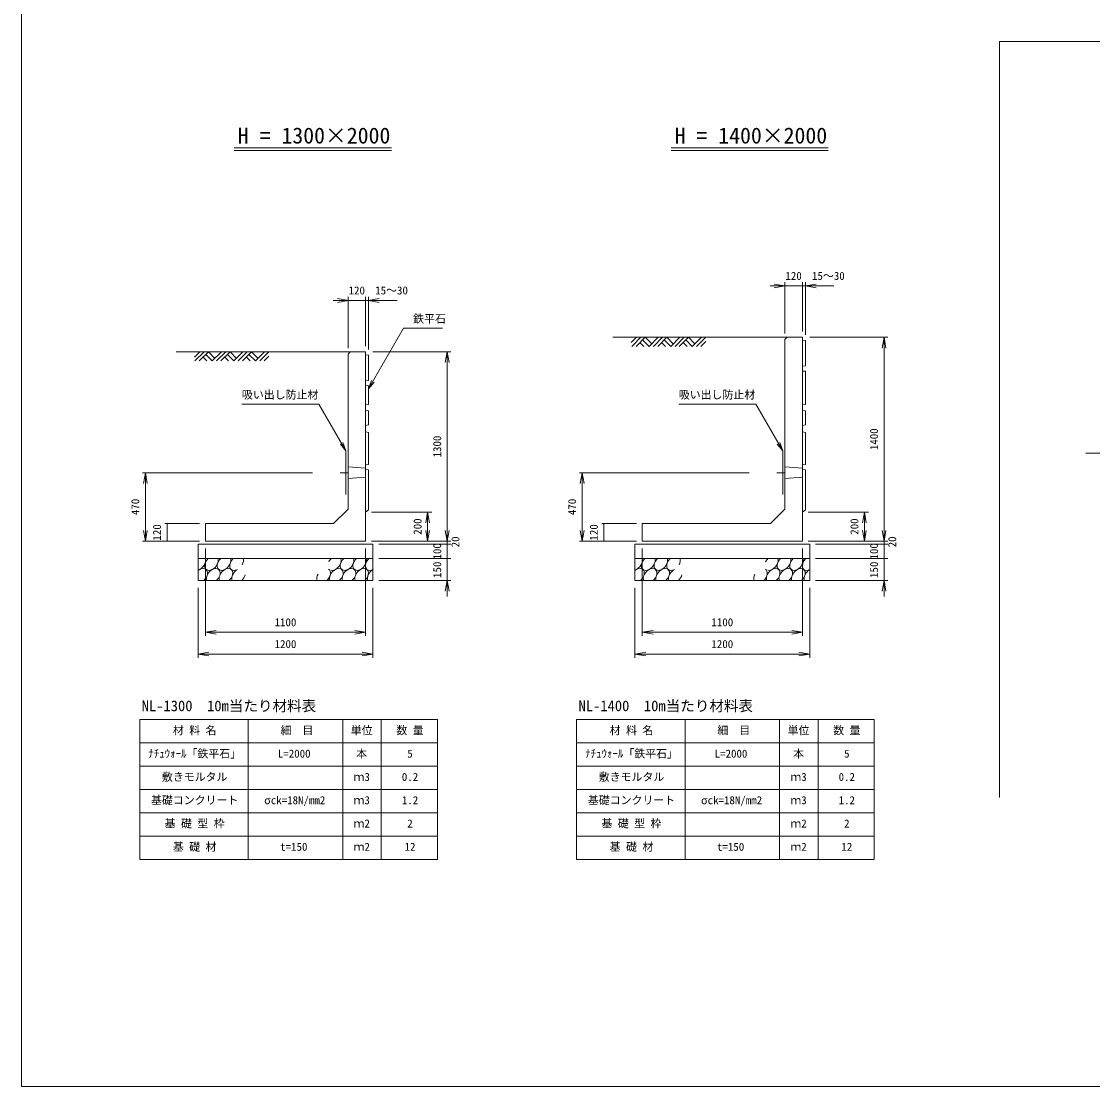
# Model space of a CAD drawing. Units: millimetres, scale not verified. Extents: x 5657 to 21657, y 2829 to 13829.
# Drawn here: x 5657 to 11542, y 2829 to 8681 of the extents above; entities that cross this region are included whole.
import ezdxf
from ezdxf.enums import TextEntityAlignment as Align

# ---------------------------------------------------------------- set-up
doc = ezdxf.new("R2010")
doc.units = ezdxf.units.MM
doc.layers.add('1', color=4, linetype='Continuous', lineweight=18)
doc.styles.add('ＭＳ ゴシック-5.0-0.0', font='')
doc.styles.get('ＭＳ ゴシック-5.0-0.0').set_extended_font_data('ＭＳ ゴシック-5.0-0.0')

msp = doc.modelspace()

# ---------------------------------------------------------------- linework, layer by layer
at = {"layer": '1'}
for p, q in [((5656.566, 2828.571), (5656.566, 13828.571)), ((11030.832, 8570.919), (13106.595, 8570.919)), ((11030.832, 8570.919), (11030.832, 4416.343)), ((6825.731, 7985.628), (7689.44, 7985.628)), ((6825.731, 7972.028), (7689.44, 7972.028)), ((9225.731, 7985.628), (10089.44, 7985.628)), ((9225.731, 7972.028), (10089.44, 7972.028)), ((9851.585, 6965.445), (9851.585, 7247.713)), ((9947.585, 6977.445), (9947.585, 7247.713)), ((9963.585, 6959.007), (9963.585, 7247.713)), ((9851.585, 7227.713), (9769.437, 7227.713)), ((9851.585, 7227.713), (9792.497, 7238.132)), ((9851.585, 7227.713), (9792.497, 7217.294)), ((9851.585, 7227.713), (9947.585, 7227.713)), ((9947.585, 7227.713), (9963.585, 7227.713)), ((9963.585, 7227.713), (10022.674, 7238.132)), ((9963.585, 7227.713), (10120.242, 7227.713)), ((9963.585, 7227.713), (10022.674, 7217.294)), ((7451.585, 7147.713), (7369.437, 7147.713)), ((7451.585, 7147.713), (7392.497, 7158.132)), ((7451.585, 7147.713), (7392.497, 7137.294)), ((7451.585, 6885.445), (7451.585, 7167.713)), ((7451.585, 7147.713), (7547.585, 7147.713)), ((7547.585, 6897.445), (7547.585, 7167.713)), ((7547.585, 7147.713), (7563.585, 7147.713)), ((7563.585, 6879.007), (7563.585, 7167.713)), ((7563.585, 7147.713), (7622.674, 7158.132)), ((7563.585, 7147.713), (7720.242, 7147.713)), ((7563.585, 7147.713), (7622.674, 7137.294)), ((7563.585, 6662.7), (7756.11, 6996.163)), ((7756.11, 6996.163), (7969.861, 6996.163)), ((9036.231, 6945.445), (9007.291, 6916.504)), ((9059.99, 6945.445), (9009.882, 6895.336)), ((9083.749, 6945.445), (9033.64, 6895.336)), ((9119.387, 6909.807), (9083.749, 6945.445)), ((9155.025, 6945.445), (9104.917, 6895.336)), ((9178.784, 6945.445), (9128.675, 6895.336)), ((9202.543, 6945.445), (9152.434, 6895.336)), ((9238.181, 6909.807), (9202.543, 6945.445)), ((9273.819, 6945.445), (9223.711, 6895.336)), ((9297.578, 6945.445), (9247.469, 6895.336)), ((9321.337, 6945.445), (9271.228, 6895.336)), ((9356.975, 6909.807), (9321.337, 6945.445)), ((9392.613, 6945.445), (9342.505, 6895.336)), ((9416.372, 6945.445), (9366.263, 6895.336)), ((9987.585, 6945.445), (10416.012, 6945.445)), ((10396.012, 6945.445), (10385.593, 6886.356)), ((10396.012, 6945.445), (10406.431, 6886.356)), ((10396.012, 6945.445), (10396.012, 5825.445)), ((9075.976, 6895.336), (9054.808, 6916.504)), ((9069.279, 6930.974), (9104.917, 6895.336)), ((9194.77, 6895.336), (9173.602, 6916.504)), ((9188.072, 6930.974), (9223.711, 6895.336)), ((9313.564, 6895.336), (9292.396, 6916.504)), ((9306.866, 6930.974), (9342.505, 6895.336)), ((9416.372, 6921.686), (9390.022, 6895.336)), ((6636.231, 6865.445), (6607.291, 6836.504)), ((6659.99, 6865.445), (6609.882, 6815.336)), ((6683.749, 6865.445), (6633.64, 6815.336)), ((6675.976, 6815.336), (6654.808, 6836.504)), ((6669.279, 6850.974), (6704.917, 6815.336)), ((6719.387, 6829.807), (6683.749, 6865.445)), ((6755.025, 6865.445), (6704.917, 6815.336)), ((6778.784, 6865.445), (6728.675, 6815.336)), ((6802.543, 6865.445), (6752.434, 6815.336)), ((6794.77, 6815.336), (6773.602, 6836.504)), ((6788.072, 6850.974), (6823.711, 6815.336)), ((6838.181, 6829.807), (6802.543, 6865.445)), ((6873.819, 6865.445), (6823.711, 6815.336)), ((6897.578, 6865.445), (6847.469, 6815.336)), ((6921.337, 6865.445), (6871.228, 6815.336)), ((6913.564, 6815.336), (6892.396, 6836.504)), ((6906.866, 6850.974), (6942.505, 6815.336)), ((6956.975, 6829.807), (6921.337, 6865.445)), ((6992.613, 6865.445), (6942.505, 6815.336)), ((7016.372, 6865.445), (6966.263, 6815.336)), ((7016.372, 6841.686), (6990.022, 6815.336)), ((7587.585, 6865.445), (8016.012, 6865.445)), ((7996.012, 6865.445), (7985.593, 6806.356)), ((7996.012, 6865.445), (8006.431, 6806.356)), ((7996.012, 6865.445), (7996.012, 5825.445)), ((7563.585, 6662.7), (7580.002, 6707.805)), ((7563.585, 6662.7), (7594.439, 6699.47)), ((6868.157, 6578.649), (7291.089, 6578.649)), ((7439.585, 6321.445), (7291.089, 6578.649)), ((9268.157, 6578.649), (9691.089, 6578.649)), ((9839.585, 6321.445), (9691.089, 6578.649)), ((7439.585, 6321.445), (7408.732, 6358.215)), ((7439.585, 6321.445), (7423.168, 6366.55)), ((9839.585, 6321.445), (9808.732, 6358.215)), ((9839.585, 6321.445), (9823.168, 6366.55)), ((11504.017, 6307.858), (12069.91, 6307.858)), ((6322.585, 6201.445), (7254.965, 6201.445)), ((6337.354, 6201.445), (6326.935, 6142.356)), ((6337.354, 6201.445), (6347.773, 6142.356)), ((6337.354, 6201.445), (6337.354, 5825.445)), ((7451.585, 6201.445), (7406.965, 6201.445)), ((8722.585, 6201.445), (9654.965, 6201.445)), ((8737.354, 6201.445), (8726.935, 6142.356)), ((8737.354, 6201.445), (8747.773, 6142.356)), ((8737.354, 6201.445), (8737.354, 5825.445)), ((9851.585, 6201.445), (9806.965, 6201.445)), ((7579.585, 5985.445), (7911.473, 5985.445)), ((7888.07, 5985.445), (7877.652, 5926.356)), ((7888.07, 5985.445), (7898.489, 5926.356)), ((7888.07, 5985.445), (7888.07, 5825.445)), ((9979.585, 5985.445), (10311.473, 5985.445)), ((10288.07, 5985.445), (10277.652, 5926.356)), ((10288.07, 5985.445), (10298.489, 5926.356)), ((10288.07, 5985.445), (10288.07, 5825.445)), ((6445.402, 5921.445), (6635.585, 5921.445)), ((6456.58, 5921.445), (6456.58, 5825.445)), ((8845.402, 5921.445), (9035.585, 5921.445)), ((8856.58, 5921.445), (8856.58, 5825.445)), ((6337.354, 5825.445), (6326.935, 5884.533)), ((6337.354, 5825.445), (6347.773, 5884.533)), ((7888.07, 5825.445), (7877.652, 5884.533)), ((7888.07, 5825.445), (7898.489, 5884.533)), ((7996.012, 5825.445), (7985.593, 5884.533)), ((7996.012, 5825.445), (8006.431, 5884.533)), ((8737.354, 5825.445), (8726.935, 5884.533)), ((8737.354, 5825.445), (8747.773, 5884.533)), ((10288.07, 5825.445), (10277.652, 5884.533)), ((10288.07, 5825.445), (10298.489, 5884.533)), ((10396.012, 5825.445), (10385.593, 5884.533)), ((10396.012, 5825.445), (10406.431, 5884.533)), ((6322.585, 5825.445), (6635.585, 5825.445)), ((6667.585, 5304.512), (6667.585, 5785.445)), ((7547.585, 5304.512), (7547.585, 5785.445)), ((7579.585, 5825.445), (8016.012, 5825.445)), ((7619.585, 5809.445), (8016.012, 5809.445)), ((7996.012, 5825.445), (7996.012, 5809.445)), ((7996.012, 5809.445), (7996.012, 5729.445)), ((8722.585, 5825.445), (9035.585, 5825.445)), ((9067.585, 5304.512), (9067.585, 5785.445)), ((9947.585, 5304.512), (9947.585, 5785.445)), ((9979.585, 5825.445), (10416.012, 5825.445)), ((10019.585, 5809.445), (10416.012, 5809.445)), ((10396.012, 5825.445), (10396.012, 5809.445)), ((10396.012, 5809.445), (10396.012, 5729.445)), ((7619.585, 5729.445), (8016.012, 5729.445)), ((7996.012, 5729.445), (7996.012, 5609.445)), ((10019.585, 5729.445), (10416.012, 5729.445)), ((10396.012, 5729.445), (10396.012, 5609.445)), ((7619.585, 5609.445), (8016.012, 5609.445)), ((7996.012, 5609.445), (7985.593, 5550.356)), ((7996.012, 5609.445), (7996.012, 5521.231)), ((7996.012, 5609.445), (8006.431, 5550.356)), ((10019.585, 5609.445), (10416.012, 5609.445)), ((10396.012, 5609.445), (10385.593, 5550.356)), ((10396.012, 5609.445), (10396.012, 5521.231)), ((10396.012, 5609.445), (10406.431, 5550.356)), ((6627.585, 5184.77), (6627.585, 5569.445)), ((7587.585, 5184.77), (7587.585, 5569.445)), ((9027.585, 5184.77), (9027.585, 5569.445)), ((9987.585, 5184.77), (9987.585, 5569.445)), ((6667.585, 5324.512), (6726.674, 5334.931)), ((6667.585, 5324.512), (6726.674, 5314.093)), ((6667.585, 5324.512), (7547.585, 5324.512)), ((7547.585, 5324.512), (7488.497, 5334.931)), ((7547.585, 5324.512), (7488.497, 5314.093)), ((9067.585, 5324.512), (9126.674, 5334.931)), ((9067.585, 5324.512), (9126.674, 5314.093)), ((9067.585, 5324.512), (9947.585, 5324.512)), ((9947.585, 5324.512), (9888.497, 5334.931)), ((9947.585, 5324.512), (9888.497, 5314.093)), ((6627.585, 5204.77), (6686.674, 5215.189)), ((6627.585, 5204.77), (6686.674, 5194.351)), ((6627.585, 5204.77), (7587.585, 5204.77)), ((7587.585, 5204.77), (7528.497, 5215.189)), ((7587.585, 5204.77), (7528.497, 5194.351)), ((9027.585, 5204.77), (9086.674, 5215.189)), ((9027.585, 5204.77), (9086.674, 5194.351)), ((9027.585, 5204.77), (9987.585, 5204.77)), ((9987.585, 5204.77), (9928.497, 5215.189)), ((9987.585, 5204.77), (9928.497, 5194.351)), ((6306.691, 4844.792), (7942.309, 4844.792)), ((6306.691, 4844.792), (6306.691, 4076.792)), ((6903.072, 4844.792), (6903.072, 4076.792)), ((7421.695, 4844.792), (7421.695, 4076.792)), ((7633.905, 4844.792), (7633.905, 4076.792)), ((7942.309, 4844.792), (7942.309, 4076.792)), ((8706.691, 4844.792), (10342.309, 4844.792)), ((8706.691, 4844.792), (8706.691, 4076.792)), ((9303.072, 4844.792), (9303.072, 4076.792)), ((9821.695, 4844.792), (9821.695, 4076.792)), ((10033.905, 4844.792), (10033.905, 4076.792)), ((10342.309, 4844.792), (10342.309, 4076.792)), ((6306.691, 4716.792), (7942.309, 4716.792)), ((8706.691, 4716.792), (10342.309, 4716.792)), ((6306.691, 4588.792), (7942.309, 4588.792)), ((8706.691, 4588.792), (10342.309, 4588.792)), ((6306.691, 4460.792), (7942.309, 4460.792)), ((8706.691, 4460.792), (10342.309, 4460.792)), ((6306.691, 4332.792), (7942.309, 4332.792)), ((8706.691, 4332.792), (10342.309, 4332.792)), ((6306.691, 4204.792), (7942.309, 4204.792)), ((8706.691, 4204.792), (10342.309, 4204.792)), ((6306.691, 4076.792), (7942.309, 4076.792)), ((8706.691, 4076.792), (10342.309, 4076.792)), ((21656.566, 2828.571), (5656.566, 2828.571))]:
    msp.add_line(p, q, dxfattribs=at)
at = {"layer": '1', "color": 2}
for p, q in [((8906.579, 6945.445), (9863.585, 6945.445)), ((9863.585, 6945.445), (9851.585, 6933.445)), ((9947.585, 6945.445), (9863.585, 6945.445)), ((9947.585, 6945.445), (9947.585, 5825.445)), ((9851.585, 6933.445), (9851.585, 6001.445)), ((9947.585, 6928.927), (9963.585, 6927.007)), ((9963.585, 6788.097), (9963.585, 6927.007)), ((6506.579, 6865.445), (7463.585, 6865.445)), ((7463.585, 6865.445), (7451.585, 6853.445)), ((7451.585, 6853.445), (7451.585, 6001.445)), ((7547.585, 6865.445), (7463.585, 6865.445)), ((7547.585, 6865.445), (7547.585, 5825.445)), ((7547.585, 6848.927), (7563.585, 6847.007)), ((7563.585, 6708.097), (7563.585, 6847.007)), ((9963.585, 6788.097), (9947.585, 6786.097)), ((9947.585, 6760.091), (9963.585, 6758.7)), ((9963.585, 6576.254), (9963.585, 6758.7)), ((7563.585, 6708.097), (7547.585, 6706.097)), ((7547.585, 6680.091), (7563.585, 6678.7)), ((7563.585, 6576.254), (7563.585, 6678.7)), ((7563.585, 6576.254), (7547.585, 6573.431)), ((7547.585, 6543.579), (7563.585, 6541.372)), ((7563.585, 6465.016), (7563.585, 6541.372)), ((9963.585, 6576.254), (9947.585, 6573.431)), ((9947.585, 6543.579), (9963.585, 6541.372)), ((9963.585, 6465.016), (9963.585, 6541.372)), ((7547.585, 6460.923), (7563.585, 6465.016)), ((7547.585, 6426.084), (7563.585, 6423.084)), ((7563.585, 6246.914), (7563.585, 6423.084)), ((9947.585, 6460.923), (9963.585, 6465.016)), ((9947.585, 6426.084), (9963.585, 6423.084)), ((9963.585, 6246.914), (9963.585, 6423.084)), ((7439.585, 6321.445), (7439.585, 6081.445)), ((9839.585, 6321.445), (9839.585, 6081.445)), ((7547.585, 6244.354), (7563.585, 6246.914)), ((9947.585, 6244.354), (9963.585, 6246.914)), ((7451.585, 6233.445), (7547.585, 6225.445)), ((7547.585, 6218.854), (7563.585, 6216.621)), ((7563.585, 5996.851), (7563.585, 6216.621)), ((9851.585, 6233.445), (9947.585, 6225.445)), ((9947.585, 6218.854), (9963.585, 6216.621)), ((9963.585, 5996.851), (9963.585, 6216.621)), ((7547.585, 6177.445), (7451.585, 6169.445)), ((9947.585, 6177.445), (9851.585, 6169.445)), ((7451.585, 6001.445), (7371.585, 5921.445)), ((7547.585, 5985.445), (7563.585, 5996.851)), ((9851.585, 6001.445), (9771.585, 5921.445)), ((9947.585, 5985.445), (9963.585, 5996.851)), ((7371.585, 5921.445), (6667.585, 5921.445)), ((6667.585, 5921.445), (6667.585, 5825.445)), ((9771.585, 5921.445), (9067.585, 5921.445)), ((9067.585, 5921.445), (9067.585, 5825.445)), ((6627.585, 5809.445), (6627.585, 5609.445)), ((7587.585, 5809.445), (6627.585, 5809.445)), ((7547.585, 5825.445), (6667.585, 5825.445)), ((7587.585, 5809.445), (7587.585, 5609.445)), ((9027.585, 5809.445), (9027.585, 5609.445)), ((9987.585, 5809.445), (9027.585, 5809.445)), ((9947.585, 5825.445), (9067.585, 5825.445)), ((9987.585, 5809.445), (9987.585, 5609.445)), ((7587.585, 5729.445), (6627.585, 5729.445)), ((9987.585, 5729.445), (9027.585, 5729.445)), ((7587.585, 5609.445), (6627.585, 5609.445)), ((9987.585, 5609.445), (9027.585, 5609.445))]:
    msp.add_line(p, q, dxfattribs=at)
at = {"layer": '1'}
for centre, start_param, end_param in [((6631.1, 5704.53), 0.80273961, 2.75637236), ((6700.434, 5704.53), 4.5513724, 9.03955767), ((6769.768, 5704.53), 4.5513724, 9.03955767), ((6839.103, 5704.53), 4.5513724, 7.02205288), ((6839.103, 5704.53), 1.84330193, 2.75637236), ((7376.447, 5704.53), 4.5513724, 5.04744782), ((7376.447, 5704.53), 0.34422594, 2.75637236), ((7445.781, 5704.53), 4.5513724, 9.03955767), ((7515.116, 5704.53), 4.5513724, 9.03955767), ((7584.45, 5704.53), 4.5513724, 7.2639577), ((9031.1, 5704.53), 0.80273961, 2.75637236), ((9100.434, 5704.53), 4.5513724, 9.03955767), ((9169.768, 5704.53), 4.5513724, 9.03955767), ((9239.103, 5704.53), 4.5513724, 7.02205288), ((9239.103, 5704.53), 1.84330193, 2.75637236), ((9776.447, 5704.53), 4.5513724, 5.04744782), ((9776.447, 5704.53), 0.34422594, 2.75637236), ((9845.781, 5704.53), 4.5513724, 9.03955767), ((9915.116, 5704.53), 4.5513724, 9.03955767), ((9984.45, 5704.53), 4.5513724, 7.2639577), ((6641.318, 5635.326), 1.37840789, 4.41442236), ((6710.652, 5635.326), 1.37840789, 5.92933687), ((6779.986, 5635.326), 1.37840789, 5.92933687), ((6849.321, 5635.326), 4.16454088, 5.92933687), ((7317.331, 5635.326), 1.37840789, 3.25341192), ((7386.665, 5635.326), 1.37840789, 5.92933687), ((7455.999, 5635.326), 1.37840789, 5.92933687), ((7525.334, 5635.326), 1.37840789, 5.92933687), ((7594.668, 5635.326), 4.22898193, 5.92933687), ((9041.318, 5635.326), 1.37840789, 4.41442236), ((9110.652, 5635.326), 1.37840789, 5.92933687), ((9179.986, 5635.326), 1.37840789, 5.92933687), ((9249.321, 5635.326), 4.16454088, 5.92933687), ((9717.331, 5635.326), 1.37840789, 3.25341192), ((9786.665, 5635.326), 1.37840789, 5.92933687), ((9855.999, 5635.326), 1.37840789, 5.92933687), ((9925.334, 5635.326), 1.37840789, 5.92933687), ((9994.668, 5635.326), 4.22898193, 5.92933687), ((6849.321, 5635.326), 1.37840789, 2.19233237), ((7317.331, 5635.326), 5.0264869, 5.92933687), ((9249.321, 5635.326), 1.37840789, 2.19233237), ((9717.331, 5635.326), 5.0264869, 5.92933687)]:
    msp.add_ellipse(centre, major_axis=(-29.222, -34.826), ratio=0.670189, start_param=start_param, end_param=end_param, dxfattribs=at)

# ---------------------------------------------------------------- texts
at = {"layer": '1', "color": 7, "style": 'ＭＳ ゴシック-5.0-0.0'}
for s, height, p in [('H = 1300×2000', 87.98, (6845.674, 7983.685)), ('H = 1400×2000', 87.98, (9245.674, 7983.685)), ('120', 43.99, (9854.114, 7247.713)), ('15～30', 43.99, (10000.242, 7247.713)), ('120', 43.99, (7454.114, 7167.713)), ('15～30', 43.99, (7600.242, 7167.713)), ('鉄平石', 43.99, (7808.767, 7012.163)), ('吸い出し防止材', 43.99, (6868.157, 6594.649)), ('吸い出し防止材', 43.99, (9268.157, 6594.649)), ('1100', 43.99, (7047.585, 5344.512)), ('1100', 43.99, (9447.585, 5344.512)), ('1200', 43.99, (7047.585, 5224.77)), ('1200', 43.99, (9447.585, 5224.77)), ('NL-1300  10m当たり材料表', 58.65, (6317.413, 4873.589)), ('NL-1400  10m当たり材料表', 58.65, (8717.413, 4873.589)), ('材 料 名', 43.99, (6488.512, 4750.792)), ('細\u3000目', 43.99, (7080.302, 4750.792)), ('単位', 43.99, (7466.216, 4750.792)), ('数 量', 43.99, (7716.529, 4750.792)), ('材 料 名', 43.99, (8888.512, 4750.792)), ('細\u3000目', 43.99, (9480.302, 4750.792)), ('単位', 43.99, (9866.216, 4750.792)), ('数 量', 43.99, (10116.529, 4750.792)), ('ﾅﾁｭｳｫｰﾙ「鉄平石」', 43.99, (6353.512, 4622.792)), ('L=2000', 43.99, (7065.548, 4622.792)), ('本', 43.99, (7496.216, 4622.792)), ('5', 43.99, (7776.529, 4622.792)), ('ﾅﾁｭｳｫｰﾙ「鉄平石」', 43.99, (8753.512, 4622.792)), ('L=2000', 43.99, (9465.548, 4622.792)), ('本', 43.99, (9896.216, 4622.792)), ('5', 43.99, (10176.529, 4622.792)), ('敷きモルタル', 43.99, (6428.512, 4494.792)), ('ｍ3', 43.99, (7481.216, 4494.792)), ('0.2', 43.99, (7746.529, 4494.792)), ('敷きモルタル', 43.99, (8828.512, 4494.792)), ('ｍ3', 43.99, (9881.216, 4494.792)), ('0.2', 43.99, (10146.529, 4494.792)), ('基礎コンクリート', 43.99, (6368.512, 4366.792)), ('σck=18N/mm2', 43.99, (6990.302, 4366.792)), ('ｍ3', 43.99, (7481.216, 4366.792)), ('1.2', 43.99, (7746.529, 4366.792)), ('基礎コンクリート', 43.99, (8768.512, 4366.792)), ('σck=18N/mm2', 43.99, (9390.302, 4366.792)), ('ｍ3', 43.99, (9881.216, 4366.792)), ('1.2', 43.99, (10146.529, 4366.792)), ('基 礎 型 枠', 43.99, (6443.512, 4238.792)), ('基 礎 型 枠', 43.99, (8843.512, 4238.792)), ('ｍ2', 43.99, (7481.216, 4238.792)), ('2', 43.99, (7776.529, 4238.792)), ('ｍ2', 43.99, (9881.216, 4238.792)), ('2', 43.99, (10176.529, 4238.792)), ('基 礎 材', 43.99, (6488.512, 4110.792)), ('t=150', 43.99, (7078.284, 4110.792)), ('ｍ2', 43.99, (7481.216, 4110.792)), ('12', 43.99, (7761.529, 4110.792)), ('基 礎 材', 43.99, (8888.512, 4110.792)), ('t=150', 43.99, (9478.284, 4110.792)), ('ｍ2', 43.99, (9881.216, 4110.792)), ('12', 43.99, (10161.529, 4110.792))]:
    msp.add_text(s, height=height, dxfattribs=at).set_placement(p, align=Align.BOTTOM_LEFT)
for s, p in [('1400', (10376.012, 6325.445)), ('1300', (7976.012, 6285.445)), ('470', (6317.354, 5968.445)), ('470', (8717.354, 5968.445)), ('200', (7868.07, 5860.445)), ('200', (10268.07, 5860.445)), ('120', (6436.58, 5828.445)), ('120', (8836.58, 5828.445)), ('20', (8076.012, 5791.337)), ('20', (10476.012, 5791.337)), ('100', (7976.012, 5724.445)), ('100', (10376.012, 5724.445)), ('150', (7976.012, 5623.274)), ('150', (10376.012, 5623.274))]:
    msp.add_text(s, height=43.99, rotation=90, dxfattribs=at).set_placement(p, align=Align.BOTTOM_LEFT)

doc.saveas('drawing.dxf')
